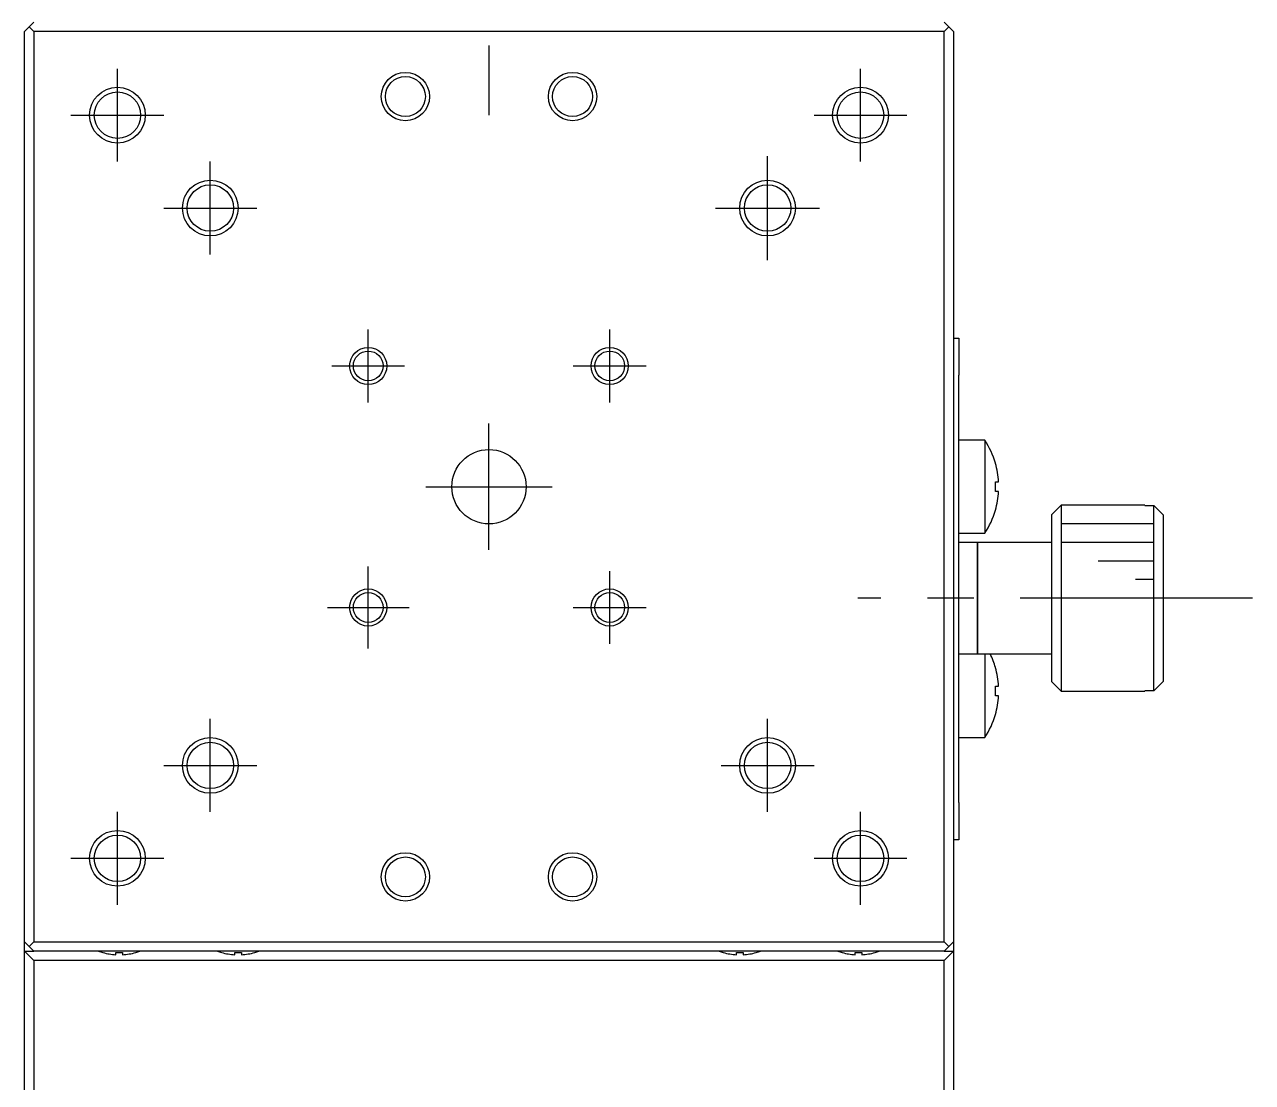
# Model space of a CAD drawing. Extents: x -323 to 349, y 90 to 610.
# Drawn here: x -94.9 to -28.8, y 165.1 to 222 of the extents above; entities that cross this region are included whole.
import ezdxf

# ---------------------------------------------------------------- set-up
doc = ezdxf.new("R2010")
doc.units = 0
doc.header["$LTSCALE"] = 10
doc.linetypes.add('CENTER', pattern=[2, 1.25, -0.25, 0.25, -0.25])
doc.layers.get('0').update_dxf_attribs({"linetype": 'CONTINUOUS'})
doc.layers.add('CENTER', color=1, linetype='CENTER')

msp = doc.modelspace()

# ---------------------------------------------------------------- linework, layer by layer
at = {"color": 7, "linetype": 'CONTINUOUS'}
for p, q in [((-94.354819, 222.162625), (-94.604819, 221.912625)), ((-45.104819, 221.912625), (-45.354819, 222.162625)), ((-94.604819, 221.912625), (-94.854819, 221.662625)), ((-94.854819, 172.662625), (-94.854819, 221.662625)), ((-94.354819, 221.662625), (-94.604819, 221.912625)), ((-94.354819, 221.662625), (-94.354819, 172.662625)), ((-45.354819, 221.662625), (-94.354819, 221.662625)), ((-45.354819, 221.662625), (-45.104819, 221.912625)), ((-45.354819, 172.662625), (-45.354819, 221.662625)), ((-44.854819, 221.662625), (-45.104819, 221.912625)), ((-44.854819, 221.662625), (-44.854819, 172.662625)), ((-44.854819, 205.162625), (-44.554819, 205.162625)), ((-44.554819, 205.162625), (-44.554819, 203.162625)), ((-44.554819, 198.237625), (-44.554819, 203.162625)), ((-43.163162, 199.662625), (-44.554819, 199.662625)), ((-43.163162, 199.662625), (-43.163162, 194.662625)), ((-42.592239, 198.421215), (-42.585384, 198.424558)), ((-42.592239, 198.421215), (-42.585384, 198.424558)), ((-44.554819, 196.087625), (-44.554819, 198.237625)), ((-42.592239, 197.422625), (-42.419867, 197.422625)), ((-42.592239, 196.902625), (-42.592239, 197.422625)), ((-42.419867, 196.902625), (-42.592239, 196.902625)), ((-44.554819, 192.737625), (-44.554819, 196.087625)), ((-42.585384, 195.900692), (-42.592239, 195.904036)), ((-42.585384, 195.900692), (-42.592239, 195.904036)), ((-39.054819, 196.162625), (-39.554819, 195.662625)), ((-39.554819, 186.662625), (-39.554819, 195.662625)), ((-39.054819, 196.162625), (-39.054819, 186.162625)), ((-34.554819, 196.162625), (-39.054819, 196.162625)), ((-34.554819, 196.162625), (-34.554819, 196.146599)), ((-34.554819, 196.162625), (-34.554819, 196.146599)), ((-34.554819, 196.146599), (-34.054819, 196.146599)), ((-34.054819, 186.178651), (-34.054819, 196.146599)), ((-34.054819, 196.146599), (-33.554819, 195.644812)), ((-33.554819, 195.644812), (-33.554819, 186.680438)), ((-33.554819, 195.644812), (-33.554819, 186.680438)), ((-44.554819, 194.662625), (-43.163162, 194.662625)), ((-43.554819, 194.162625), (-44.554819, 194.162625)), ((-43.554819, 188.162625), (-43.554819, 194.162625)), ((-43.554819, 194.162625), (-43.554819, 188.162625)), ((-39.554819, 194.162625), (-43.554819, 194.162625)), ((-44.554819, 190.587625), (-44.554819, 192.737625)), ((-44.554819, 187.237625), (-44.554819, 190.587625)), ((-44.554819, 188.162625), (-43.554819, 188.162625)), ((-43.554819, 188.162625), (-39.554819, 188.162625)), ((-43.163162, 188.162625), (-43.163162, 183.662625)), ((-44.554819, 185.087625), (-44.554819, 187.237625)), ((-42.592239, 187.421215), (-42.585384, 187.424558)), ((-42.592239, 187.421215), (-42.585384, 187.424558)), ((-42.592239, 186.422625), (-42.419867, 186.422625)), ((-42.592239, 185.902625), (-42.592239, 186.422625)), ((-39.554819, 186.662625), (-39.054819, 186.162625)), ((-33.554819, 186.680438), (-34.054819, 186.178651)), ((-42.419867, 185.902625), (-42.592239, 185.902625)), ((-39.054819, 186.162625), (-34.554819, 186.162625)), ((-34.554819, 186.178651), (-34.554819, 186.162625)), ((-34.054819, 186.178651), (-34.554819, 186.178651)), ((-34.554819, 186.178651), (-34.554819, 186.162625)), ((-44.554819, 180.162625), (-44.554819, 185.087625)), ((-42.585384, 184.900692), (-42.592239, 184.904036)), ((-42.585384, 184.900692), (-42.592239, 184.904036)), ((-44.554819, 183.662625), (-43.163162, 183.662625)), ((-44.554819, 180.162625), (-44.554819, 178.162625)), ((-44.554819, 178.162625), (-44.854819, 178.162625)), ((-94.854819, 172.662625), (-94.604819, 172.412625)), ((-94.854819, 172.162625), (-94.854819, 172.662625)), ((-94.604819, 172.412625), (-94.354819, 172.662625)), ((-94.354819, 172.662625), (-45.354819, 172.662625)), ((-45.104819, 172.412625), (-45.354819, 172.662625)), ((-45.104819, 172.412625), (-44.854819, 172.662625)), ((-44.854819, 172.662625), (-44.854819, 172.162625)), ((-94.854819, 172.162625), (-94.354819, 171.662625)), ((-94.854819, 172.162625), (-94.354819, 172.162625)), ((-94.854819, 143.162625), (-94.854819, 172.162625)), ((-94.604819, 172.412625), (-94.354819, 172.162625)), ((-45.354819, 172.162625), (-94.354819, 172.162625)), ((-90.643435, 172.088481), (-90.641181, 172.093103)), ((-90.643435, 172.088481), (-90.641181, 172.093103)), ((-89.934819, 172.093103), (-89.574819, 172.093103)), ((-89.934819, 171.972766), (-89.934819, 172.093103)), ((-89.574819, 172.093103), (-89.574819, 171.972766)), ((-88.868458, 172.093103), (-88.866204, 172.088481)), ((-88.868458, 172.093103), (-88.866204, 172.088481)), ((-84.243435, 172.088481), (-84.241181, 172.093103)), ((-84.243435, 172.088481), (-84.241181, 172.093103)), ((-83.534819, 172.093103), (-83.174819, 172.093103)), ((-83.534819, 171.972766), (-83.534819, 172.093103)), ((-83.174819, 172.093103), (-83.174819, 171.972766)), ((-82.468458, 172.093103), (-82.466204, 172.088481)), ((-82.468458, 172.093103), (-82.466204, 172.088481)), ((-57.243435, 172.088481), (-57.241181, 172.093103)), ((-57.243435, 172.088481), (-57.241181, 172.093103)), ((-56.534819, 172.093103), (-56.174819, 172.093103)), ((-56.534819, 171.972766), (-56.534819, 172.093103)), ((-56.174819, 172.093103), (-56.174819, 171.972766)), ((-55.468458, 172.093103), (-55.466204, 172.088481)), ((-55.468458, 172.093103), (-55.466204, 172.088481)), ((-50.843435, 172.088481), (-50.841181, 172.093103)), ((-50.843435, 172.088481), (-50.841181, 172.093103)), ((-50.134819, 172.093103), (-49.774819, 172.093103)), ((-50.134819, 171.972766), (-50.134819, 172.093103)), ((-49.774819, 172.093103), (-49.774819, 171.972766)), ((-49.068458, 172.093103), (-49.066204, 172.088481)), ((-49.068458, 172.093103), (-49.066204, 172.088481)), ((-45.354819, 172.162625), (-45.104819, 172.412625)), ((-45.354819, 171.662625), (-44.854819, 172.162625)), ((-45.354819, 172.162625), (-44.854819, 172.162625)), ((-44.854819, 172.162625), (-44.854819, 143.162625)), ((-94.354819, 171.662625), (-94.354819, 142.662625)), ((-45.354819, 171.662625), (-94.354819, 171.662625)), ((-45.354819, 142.662625), (-45.354819, 171.662625))]:
    msp.add_line(p, q, dxfattribs=at)
at = {"color": 3, "linetype": 'CONTINUOUS'}
for p, q in [((-34.054819, 195.162625), (-39.054819, 195.162625)), ((-34.054819, 194.162625), (-39.054819, 194.162625)), ((-34.054819, 193.162625), (-37.054819, 193.162625)), ((-34.054819, 192.162625), (-35.054819, 192.162625))]:
    msp.add_line(p, q, dxfattribs=at)
for centre, radius in [((-74.354819, 218.162625), 1.3), ((-65.354819, 218.162625), 1.3), ((-89.854819, 217.162625), 1.5), ((-49.854819, 217.162625), 1.5), ((-84.854819, 212.162625), 1.5), ((-54.854819, 212.162625), 1.5), ((-76.354819, 203.662625), 1), ((-63.354819, 203.662625), 1), ((-76.354819, 190.662625), 1), ((-63.354819, 190.662625), 1), ((-84.854819, 182.162625), 1.5), ((-54.854819, 182.162625), 1.5), ((-89.854819, 177.162625), 1.5), ((-49.854819, 177.162625), 1.5), ((-74.354819, 176.162625), 1.3), ((-65.354819, 176.162625), 1.3)]:
    msp.add_circle(centre, radius, dxfattribs=at)
at = {"color": 7, "linetype": 'CONTINUOUS'}
for centre, radius in [((-74.354819, 218.162625), 1.075), ((-65.354819, 218.162625), 1.075), ((-89.854819, 217.162625), 1.25), ((-49.854819, 217.162625), 1.25), ((-84.854819, 212.162625), 1.25), ((-54.854819, 212.162625), 1.25), ((-76.354819, 203.662625), 0.8), ((-63.354819, 203.662625), 0.8), ((-69.854819, 197.162625), 2), ((-76.354819, 190.662625), 0.8), ((-63.354819, 190.662625), 0.8), ((-84.854819, 182.162625), 1.25), ((-54.854819, 182.162625), 1.25), ((-89.854819, 177.162625), 1.25), ((-49.854819, 177.162625), 1.25), ((-74.354819, 176.162625), 1.075), ((-65.354819, 176.162625), 1.075)]:
    msp.add_circle(centre, radius, dxfattribs=at)
for centre, radius, start, end in [((-46.904819, 197.162625), 4.5, 16.285843, 33.748989), ((-46.904819, 197.162625), 4.492483, 3.317816, 16.26943), ((-46.904819, 197.162625), 4.492483, 343.73057, 356.682184), ((-46.904819, 197.162625), 4.5, 326.251011, 343.714157), ((-46.904819, 186.162625), 4.5, 16.285843, 26.3878), ((-46.904819, 186.162625), 4.492483, 3.317816, 16.26943), ((-46.904819, 186.162625), 4.492483, 343.73057, 356.682184), ((-46.904819, 186.162625), 4.5, 326.251011, 343.714157), ((-89.754819, 175.162625), 3.2, 249.635865, 253.877467), ((-89.754819, 175.162625), 3.194933, 253.893288, 266.770291), ((-89.754819, 175.162625), 3.194933, 273.229709, 286.106712), ((-89.754819, 175.162625), 3.2, 286.122533, 290.364135), ((-83.354819, 175.162625), 3.2, 249.635865, 253.877467), ((-83.354819, 175.162625), 3.194933, 253.893288, 266.770291), ((-83.354819, 175.162625), 3.194933, 273.229709, 286.106712), ((-83.354819, 175.162625), 3.2, 286.122533, 290.364135), ((-56.354819, 175.162625), 3.2, 249.635865, 253.877467), ((-56.354819, 175.162625), 3.194933, 253.893288, 266.770291), ((-56.354819, 175.162625), 3.194933, 273.229709, 286.106712), ((-56.354819, 175.162625), 3.2, 286.122533, 290.364135), ((-49.954819, 175.162625), 3.2, 249.635865, 253.877467), ((-49.954819, 175.162625), 3.194933, 253.893288, 266.770291), ((-49.954819, 175.162625), 3.194933, 273.229709, 286.106712), ((-49.954819, 175.162625), 3.2, 286.122533, 290.364135)]:
    msp.add_arc(centre, radius, start, end, dxfattribs=at)
at = {"layer": 'CENTER', "color": 1, "linetype": 'CENTER'}
for p, q in [((-69.854819, 280.912625), (-69.854819, 217.162625)), ((-89.854819, 214.662625), (-89.854819, 219.662625)), ((-49.854819, 214.662625), (-49.854819, 219.662625)), ((-92.354819, 217.162625), (-87.354819, 217.162625)), ((-52.354819, 217.162625), (-47.354819, 217.162625)), ((-54.854819, 209.362625), (-54.854819, 214.962625)), ((-84.854819, 209.662625), (-84.854819, 214.662625)), ((-87.354819, 212.162625), (-82.354819, 212.162625)), ((-57.654819, 212.162625), (-52.054819, 212.162625)), ((-76.354819, 201.702625), (-76.354819, 205.622625)), ((-63.354819, 201.702625), (-63.354819, 205.622625)), ((-78.314819, 203.662625), (-74.394819, 203.662625)), ((-65.314819, 203.662625), (-61.394819, 203.662625)), ((-69.854819, 193.762625), (-69.854819, 200.562625)), ((-73.254819, 197.162625), (-66.454819, 197.162625)), ((-76.354819, 188.462625), (-76.354819, 192.862625)), ((-63.354819, 188.702625), (-63.354819, 192.622625)), ((-28.754819, 191.162625), (-50.004819, 191.162625)), ((-78.554819, 190.662625), (-74.154819, 190.662625)), ((-65.314819, 190.662625), (-61.394819, 190.662625)), ((-84.854819, 179.662625), (-84.854819, 184.662625)), ((-54.854819, 179.662625), (-54.854819, 184.662625)), ((-87.354819, 182.162625), (-82.354819, 182.162625)), ((-57.354819, 182.162625), (-52.354819, 182.162625)), ((-89.854819, 174.662625), (-89.854819, 179.662625)), ((-49.854819, 174.662625), (-49.854819, 179.662625)), ((-92.354819, 177.162625), (-87.354819, 177.162625)), ((-52.354819, 177.162625), (-47.354819, 177.162625))]:
    msp.add_line(p, q, dxfattribs=at)

doc.saveas('drawing.dxf')
